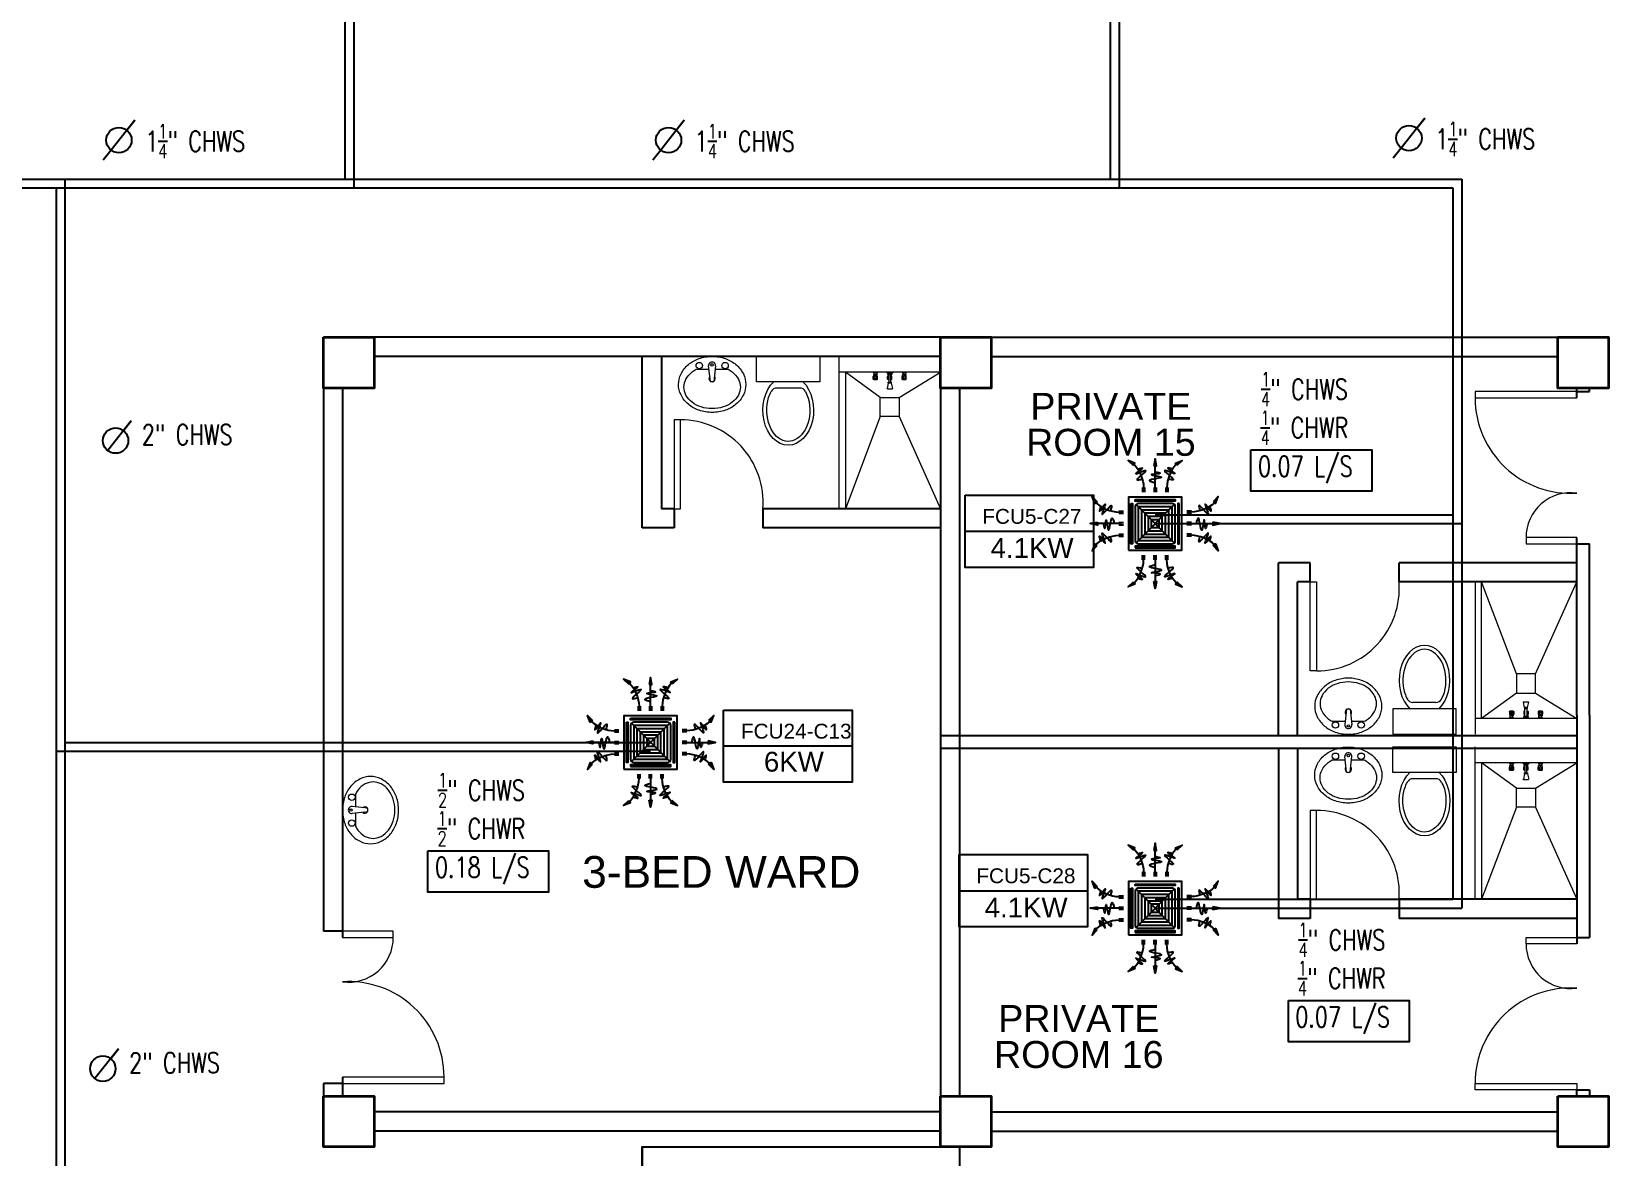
# Model space of a CAD drawing. Header units: millimetres. Extents: x 5 to 430, y 3 to 339.
# Drawn here: x 152.9 to 165.32, y 123.81 to 132.67 of the extents above; entities that cross this region are included whole.
import ezdxf

# ---------------------------------------------------------------- set-up
doc = ezdxf.new("R2010")
doc.units = ezdxf.units.MM
doc.header["$MEASUREMENT"] = 0
for name, color, linetype in [('AIR', 7, 'Continuous'), ('fcu line', 7, 'Continuous'), ('fcu return', 7, 'Continuous'), ('label', 7, 'Continuous'), ('Legends', 7, 'Continuous'), ('pipe label', 7, 'Continuous')]:
    doc.layers.add(name, color=color, linetype=linetype)
doc.styles.add('Arch-Dim', font='simplex.shx', dxfattribs={"width": 0.75})
doc.styles.get("Standard").update_dxf_attribs({"font": 'arial.ttf'})
doc.styles.add('SWISSLT175', font='swissl.ttf', dxfattribs={"height": 0.175})

# ---------------------------------------------------------------- blocks, each defined once
blk = doc.blocks.new('FCU-13000P (CASSETTE SPLIT)')
at = {"layer": 'AIR', "ltscale": 3}
for p, q in [((0, 0.523), (0, 1)), ((-0.193, 0.558), (-0.193, 0.487)), ((-0.162, 0.558), (-0.162, 0.487)), ((-0.016, 0.558), (-0.016, 0.487)), ((0.016, 0.558), (0.016, 0.487)), ((0.162, 0.558), (0.162, 0.487)), ((0.193, 0.558), (0.193, 0.487)), ((-0.523, 0), (-1, 0)), ((-0.558, 0.193), (-0.487, 0.193)), ((-0.558, 0.162), (-0.487, 0.162)), ((-0.558, 0.016), (-0.487, 0.016)), ((0.558, 0.193), (0.487, 0.193)), ((0.558, 0.162), (0.487, 0.162)), ((0.558, 0.016), (0.487, 0.016)), ((0.523, 0), (1, 0)), ((-0.558, -0.016), (-0.487, -0.016)), ((-0.558, -0.162), (-0.487, -0.162)), ((-0.558, -0.193), (-0.487, -0.193)), ((0.558, -0.016), (0.487, -0.016)), ((0.558, -0.162), (0.487, -0.162)), ((0.558, -0.193), (0.487, -0.193)), ((-0.193, -0.558), (-0.193, -0.487)), ((-0.162, -0.558), (-0.162, -0.487)), ((-0.016, -0.558), (-0.016, -0.487)), ((0, -0.523), (0, -1)), ((0.016, -0.558), (0.016, -0.487)), ((0.162, -0.558), (0.162, -0.487)), ((0.193, -0.558), (0.193, -0.487))]:
    blk.add_line(p, q, dxfattribs=at)
at = {"layer": 'AIR'}
for p, q in [((0.295, -0.295), (-0.295, 0.295)), ((0.295, 0.295), (-0.295, -0.295))]:
    blk.add_line(p, q, dxfattribs=at)
at = {"layer": 'AIR', "ltscale": 3}
for points in [[(-0.335, 0.895), (-0.311, 0.932), (-0.416, 0.973)], [(-0.022, 0.89), (0.022, 0.89), (0, 1)], [(0.335, 0.895), (0.311, 0.932), (0.416, 0.973)], [(-0.895, 0.335), (-0.932, 0.311), (-0.973, 0.416)], [(0.895, 0.335), (0.932, 0.311), (0.973, 0.416)], [(-0.89, 0.022), (-0.89, -0.022), (-1, 0)], [(0.89, 0.022), (0.89, -0.022), (1, 0)], [(-0.895, -0.335), (-0.932, -0.311), (-0.973, -0.416)], [(0.895, -0.335), (0.932, -0.311), (0.973, -0.416)], [(-0.335, -0.895), (-0.311, -0.932), (-0.416, -0.973)], [(-0.022, -0.89), (0.022, -0.89), (0, -1)], [(0.335, -0.895), (0.311, -0.932), (0.416, -0.973)]]:
    blk.add_lwpolyline(points, close=True, dxfattribs=at)
at = {"layer": 'AIR'}
for points in [[(-0.323, 0.914, -0.171809), (-0.178, 0.558), (-0.178, 0.522)], [(0.323, 0.914, 0.171809), (0.178, 0.558), (0.178, 0.522)], [(-0.914, 0.323, 0.171809), (-0.558, 0.178), (-0.522, 0.178)], [(0.914, 0.323, -0.171809), (0.558, 0.178), (0.522, 0.178)], [(-0.914, -0.323, -0.171809), (-0.558, -0.178), (-0.522, -0.178)], [(0.914, -0.323, 0.171809), (0.558, -0.178), (0.522, -0.178)], [(-0.323, -0.914, 0.171809), (-0.178, -0.558), (-0.178, -0.522)], [(0.323, -0.914, -0.171809), (0.178, -0.558), (0.178, -0.522)]]:
    blk.add_lwpolyline(points, format="xyb", dxfattribs=at)
for points in [[(-0.41, -0.41), (0.41, -0.41), (0.41, 0.41), (-0.41, 0.41)], [(-0.373, 0.31), (-0.348, 0.31), (-0.348, -0.31), (-0.373, -0.31)], [(-0.31, 0.372), (0.31, 0.372), (0.31, 0.348), (-0.31, 0.348)], [(-0.26, -0.26), (0.26, -0.26), (0.26, 0.26), (-0.26, 0.26)], [(0.372, 0.31), (0.348, 0.31), (0.348, -0.31), (0.372, -0.31)], [(-0.21, -0.21), (0.21, -0.21), (0.21, 0.21), (-0.21, 0.21)], [(-0.16, -0.16), (0.16, -0.16), (0.16, 0.16), (-0.16, 0.16)], [(-0.11, -0.11), (0.11, -0.11), (0.11, 0.11), (-0.11, 0.11)], [(-0.06, -0.06), (0.06, -0.06), (0.06, 0.06), (-0.06, 0.06)], [(-0.31, -0.373), (0.31, -0.373), (0.31, -0.348), (-0.31, -0.348)]]:
    blk.add_lwpolyline(points, close=True, dxfattribs=at)
blk.add_lwpolyline([(-0.26, -0.31), (0.26, -0.31, 0.414214), (0.31, -0.26), (0.31, 0.26, 0.414214), (0.26, 0.31), (-0.26, 0.31, 0.414214), (-0.31, 0.26), (-0.31, -0.26, 0.414214)], format="xyb", close=True, dxfattribs=at)
at = {"layer": 'AIR', "ltscale": 3}
for points in [[(-0.268, 0.84), (-0.231, 0.852), (-0.134, 0.882), (-0.422, 0.704), (0.005, 0.903), (-0.358, 0.645), (-0.239, 0.678), (-0.199, 0.69)], [(0.268, 0.84), (0.231, 0.852), (0.134, 0.882), (0.422, 0.704), (-0.005, 0.903), (0.358, 0.645), (0.239, 0.678), (0.199, 0.69)], [(-0.84, 0.268), (-0.852, 0.231), (-0.882, 0.134), (-0.704, 0.422), (-0.903, -0.005), (-0.645, 0.358), (-0.678, 0.239), (-0.69, 0.199)], [(0.84, 0.268), (0.852, 0.231), (0.882, 0.134), (0.704, 0.422), (0.903, -0.005), (0.645, 0.358), (0.678, 0.239), (0.69, 0.199)], [(-0.84, -0.268), (-0.852, -0.231), (-0.882, -0.134), (-0.704, -0.422), (-0.903, 0.005), (-0.645, -0.358), (-0.678, -0.239), (-0.69, -0.199)], [(0.84, -0.268), (0.852, -0.231), (0.882, -0.134), (0.704, -0.422), (0.903, 0.005), (0.645, -0.358), (0.678, -0.239), (0.69, -0.199)], [(-0.268, -0.84), (-0.231, -0.852), (-0.134, -0.882), (-0.422, -0.704), (0.005, -0.903), (-0.358, -0.645), (-0.239, -0.678), (-0.199, -0.69)], [(0.268, -0.84), (0.231, -0.852), (0.134, -0.882), (0.422, -0.704), (-0.005, -0.903), (0.358, -0.645), (0.239, -0.678), (0.199, -0.69)]]:
    blk.add_open_spline(points, degree=3, knots=[0.0032834, 0.0032834, 0.0032834, 0.0032834, 0.0712567, 0.1924075, 0.3347111, 0.5062145, 0.5813292, 0.5813292, 0.5813292, 0.5813292], dxfattribs=at)
for points in [[(0, 0.8), (0.077, 0.776), (-0.058, 0.755), (0.098, 0.718), (-0.087, 0.663), (0, 0.631)], [(-0.8, 0), (-0.776, -0.077), (-0.755, 0.058), (-0.718, -0.098), (-0.663, 0.087), (-0.631, 0)], [(0.8, 0), (0.776, -0.077), (0.755, 0.058), (0.718, -0.098), (0.663, 0.087), (0.631, 0)], [(0, -0.8), (0.077, -0.776), (-0.058, -0.755), (0.098, -0.718), (-0.087, -0.663), (0, -0.631)]]:
    blk.add_spline(points, degree=3, dxfattribs=at)
for points in [[(-0.416, 0.973), (-0.335, 0.895), (-0.311, 0.932)], [(0, 1), (-0.022, 0.89), (0.022, 0.89)], [(0.416, 0.973), (0.335, 0.895), (0.311, 0.932)], [(-0.973, 0.416), (-0.895, 0.335), (-0.932, 0.311)], [(0.973, 0.416), (0.895, 0.335), (0.932, 0.311)], [(-1, 0), (-0.89, 0.022), (-0.89, -0.022)], [(1, 0), (0.89, 0.022), (0.89, -0.022)], [(-0.973, -0.416), (-0.895, -0.335), (-0.932, -0.311)], [(0.973, -0.416), (0.895, -0.335), (0.932, -0.311)], [(-0.416, -0.973), (-0.335, -0.895), (-0.311, -0.932)], [(0, -1), (-0.022, -0.89), (0.022, -0.89)], [(0.416, -0.973), (0.335, -0.895), (0.311, -0.932)]]:
    blk.add_solid(points, dxfattribs=at)

msp = doc.modelspace()

# ---------------------------------------------------------------- linework, layer by layer
at = {"color": 8, "lineweight": 25}
for p, q in [((160.062, 130.263), (155.6, 130.263)), ((160.462, 130.263), (164.925, 130.263)), ((160.062, 130.113), (155.6, 130.113)), ((160.462, 130.113), (164.925, 130.113)), ((155.2, 129.863), (155.2, 125.586)), ((155.35, 129.863), (155.35, 125.536)), ((160.062, 129.863), (160.062, 124.286)), ((160.212, 129.863), (160.212, 124.286)), ((165.075, 127.124), (160.062, 127.124)), ((165.075, 127.024), (160.062, 127.024)), ((155.35, 125.586), (155.2, 125.586)), ((155.2, 124.386), (155.2, 124.286)), ((155.35, 124.386), (155.2, 124.386)), ((155.35, 124.436), (155.35, 124.286)), ((160.062, 124.161), (155.6, 124.161)), ((160.462, 124.161), (164.925, 124.161)), ((160.062, 124.011), (155.6, 124.011)), ((160.462, 124.011), (164.925, 124.011)), ((157.712, 123.886), (157.712, 122.698)), ((160.212, 123.886), (160.212, 119.511))]:
    msp.add_line(p, q, dxfattribs=at)
at = {"color": 8, "linetype": 'ByBlock', "lineweight": 25}
for p, q in [((157.712, 128.763), (157.712, 130.113)), ((165.075, 129.786), (165.075, 129.863)), ((165.175, 129.836), (165.175, 129.863)), ((165.075, 129.836), (165.175, 129.836)), ((158.662, 128.913), (158.662, 128.763)), ((165.075, 127.286), (165.075, 128.686)), ((165.075, 128.636), (165.175, 128.636)), ((165.175, 127.286), (165.175, 128.636)), ((165.075, 127.286), (165.075, 125.486)), ((165.175, 127.286), (165.175, 125.536)), ((165.175, 126.886), (165.175, 125.536)), ((165.075, 125.536), (165.175, 125.536)), ((165.075, 124.286), (165.075, 124.336)), ((165.075, 124.336), (165.175, 124.336)), ((165.175, 124.336), (165.175, 124.286))]:
    msp.add_line(p, q, dxfattribs=at)
at = {"color": 8, "linetype": 'ByBlock', "lineweight": 9}
for p, q in [((157.862, 130.113), (159.812, 130.113)), ((160.062, 129.988), (159.262, 129.988)), ((165.075, 127.261), (164.275, 127.261)), ((165.075, 126.911), (164.275, 126.911)), ((165.175, 126.836), (165.175, 126.886))]:
    msp.add_line(p, q, dxfattribs=at)
at = {"color": 8, "linetype": 'ByBlock', "lineweight": 25, "ltscale": 0.3}
for p, q in [((157.862, 130.113), (157.862, 128.913)), ((157.962, 128.913), (157.862, 128.913)), ((157.962, 128.913), (157.962, 128.763)), ((160.062, 128.913), (158.662, 128.913)), ((157.962, 128.763), (157.712, 128.763)), ((160.062, 128.763), (158.662, 128.763)), ((162.975, 128.486), (162.725, 128.486)), ((162.725, 127.124), (162.725, 128.486)), ((162.975, 128.336), (162.975, 128.486)), ((165.075, 128.486), (163.675, 128.486)), ((163.675, 128.336), (163.675, 128.486)), ((162.975, 128.336), (162.875, 128.336)), ((162.875, 127.124), (162.875, 128.336)), ((165.075, 128.336), (163.675, 128.336)), ((162.725, 127.024), (162.725, 125.686)), ((162.875, 127.024), (162.875, 125.836)), ((162.975, 125.836), (162.875, 125.836)), ((162.975, 125.836), (162.975, 125.686)), ((165.075, 125.836), (163.675, 125.836)), ((163.675, 125.836), (163.675, 125.686)), ((162.975, 125.686), (162.725, 125.686)), ((165.075, 125.686), (163.675, 125.686))]:
    msp.add_line(p, q, dxfattribs=at)
at = {"color": 8, "lineweight": 9}
for p, q in [((158.612, 129.913), (158.612, 130.113)), ((158.612, 130.113), (159.112, 130.113)), ((159.112, 130.113), (159.112, 129.913)), ((158.248, 129.915), (158.234, 130.037)), ((158.277, 129.915), (158.29, 130.037)), ((159.531, 129.987), (159.531, 129.988)), ((159.566, 129.988), (159.531, 129.988)), ((159.531, 129.987), (159.535, 129.98)), ((159.566, 129.987), (159.531, 129.987)), ((159.562, 129.98), (159.535, 129.98)), ((159.537, 129.98), (159.537, 129.968)), ((159.56, 129.98), (159.56, 129.968)), ((159.566, 129.987), (159.562, 129.98)), ((159.566, 129.987), (159.566, 129.988)), ((159.633, 129.988), (159.645, 129.982)), ((159.691, 129.988), (159.633, 129.988)), ((159.645, 129.982), (159.68, 129.982)), ((159.68, 129.982), (159.645, 129.982)), ((159.645, 129.982), (159.645, 129.972)), ((159.645, 129.972), (159.68, 129.972)), ((159.651, 129.972), (159.651, 129.968)), ((159.655, 129.972), (159.655, 129.91)), ((159.67, 129.972), (159.655, 129.972)), ((159.67, 129.91), (159.67, 129.972)), ((159.674, 129.972), (159.674, 129.968)), ((159.68, 129.982), (159.691, 129.988)), ((159.68, 129.972), (159.68, 129.982)), ((159.793, 129.988), (159.759, 129.988)), ((159.759, 129.987), (159.759, 129.988)), ((159.793, 129.987), (159.759, 129.987)), ((159.759, 129.987), (159.762, 129.98)), ((159.789, 129.98), (159.762, 129.98)), ((159.764, 129.98), (159.764, 129.968)), ((159.787, 129.98), (159.787, 129.968)), ((159.793, 129.987), (159.789, 129.98)), ((159.793, 129.987), (159.793, 129.988)), ((159.112, 129.913), (158.612, 129.913)), ((158.953, 129.863), (158.772, 129.863)), ((159.532, 129.954), (159.534, 129.958)), ((159.532, 129.932), (159.532, 129.954)), ((159.535, 129.931), (159.532, 129.932)), ((159.565, 129.932), (159.532, 129.932)), ((159.562, 129.968), (159.535, 129.968)), ((159.535, 129.966), (159.535, 129.968)), ((159.535, 129.96), (159.535, 129.966)), ((159.563, 129.966), (159.535, 129.966)), ((159.535, 129.954), (159.543, 129.954)), ((159.535, 129.941), (159.535, 129.953)), ((159.535, 129.929), (159.535, 129.931)), ((159.562, 129.931), (159.535, 129.931)), ((159.562, 129.929), (159.535, 129.929)), ((159.542, 129.941), (159.542, 129.953)), ((159.562, 129.954), (159.554, 129.954)), ((159.555, 129.941), (159.555, 129.953)), ((159.563, 129.966), (159.562, 129.968)), ((159.562, 129.941), (159.562, 129.953)), ((159.562, 129.931), (159.565, 129.932)), ((159.562, 129.929), (159.562, 129.931)), ((159.563, 129.96), (159.563, 129.966)), ((159.565, 129.954), (159.563, 129.958)), ((159.565, 129.932), (159.565, 129.954)), ((159.65, 129.902), (159.641, 129.86)), ((159.643, 129.856), (159.682, 129.856)), ((159.645, 129.954), (159.648, 129.958)), ((159.645, 129.932), (159.645, 129.954)), ((159.655, 129.932), (159.645, 129.932)), ((159.649, 129.931), (159.645, 129.932)), ((159.648, 129.966), (159.649, 129.968)), ((159.655, 129.966), (159.648, 129.966)), ((159.648, 129.96), (159.648, 129.966)), ((159.655, 129.968), (159.649, 129.968)), ((159.649, 129.954), (159.655, 129.954)), ((159.649, 129.941), (159.649, 129.953)), ((159.655, 129.931), (159.649, 129.931)), ((159.649, 129.929), (159.649, 129.931)), ((159.655, 129.929), (159.649, 129.929)), ((159.65, 129.902), (159.65, 129.91)), ((159.65, 129.91), (159.674, 129.91)), ((159.674, 129.902), (159.65, 129.902)), ((159.674, 129.902), (159.65, 129.902)), ((159.675, 129.968), (159.67, 129.968)), ((159.676, 129.966), (159.67, 129.966)), ((159.675, 129.954), (159.67, 129.954)), ((159.679, 129.932), (159.67, 129.932)), ((159.675, 129.931), (159.67, 129.931)), ((159.675, 129.929), (159.67, 129.929)), ((159.674, 129.91), (159.674, 129.902)), ((159.674, 129.902), (159.683, 129.86)), ((159.676, 129.966), (159.675, 129.968)), ((159.675, 129.941), (159.675, 129.953)), ((159.675, 129.931), (159.679, 129.932)), ((159.675, 129.929), (159.675, 129.931)), ((159.676, 129.96), (159.676, 129.966)), ((159.679, 129.954), (159.677, 129.958)), ((159.679, 129.932), (159.679, 129.954)), ((159.759, 129.954), (159.761, 129.958)), ((159.759, 129.932), (159.759, 129.954)), ((159.792, 129.932), (159.759, 129.932)), ((159.763, 129.931), (159.759, 129.932)), ((159.762, 129.966), (159.763, 129.968)), ((159.79, 129.966), (159.762, 129.966)), ((159.762, 129.96), (159.762, 129.966)), ((159.789, 129.968), (159.763, 129.968)), ((159.763, 129.954), (159.77, 129.954)), ((159.763, 129.941), (159.763, 129.953)), ((159.789, 129.931), (159.763, 129.931)), ((159.763, 129.929), (159.763, 129.931)), ((159.789, 129.929), (159.763, 129.929)), ((159.77, 129.941), (159.77, 129.953)), ((159.789, 129.954), (159.782, 129.954)), ((159.782, 129.941), (159.782, 129.953)), ((159.79, 129.966), (159.789, 129.968)), ((159.789, 129.941), (159.789, 129.953)), ((159.789, 129.931), (159.792, 129.932)), ((159.789, 129.929), (159.789, 129.931)), ((159.79, 129.96), (159.79, 129.966)), ((159.792, 129.954), (159.79, 129.958)), ((159.792, 129.932), (159.792, 129.954)), ((163.965, 127.386), (163.784, 127.386)), ((164.662, 127.346), (164.654, 127.388)), ((164.655, 127.392), (164.694, 127.392)), ((164.687, 127.346), (164.696, 127.388)), ((163.26, 127.334), (163.247, 127.212)), ((163.289, 127.334), (163.302, 127.212)), ((163.625, 127.336), (163.625, 127.136)), ((164.125, 127.336), (163.625, 127.336)), ((164.125, 127.136), (164.125, 127.336)), ((164.548, 127.318), (164.544, 127.316)), ((164.544, 127.316), (164.544, 127.294)), ((164.578, 127.316), (164.544, 127.316)), ((164.544, 127.294), (164.547, 127.29)), ((164.544, 127.261), (164.547, 127.268)), ((164.544, 127.261), (164.544, 127.261)), ((164.578, 127.261), (164.544, 127.261)), ((164.578, 127.261), (164.544, 127.261)), ((164.547, 127.288), (164.547, 127.282)), ((164.575, 127.282), (164.547, 127.282)), ((164.547, 127.282), (164.548, 127.28)), ((164.575, 127.268), (164.547, 127.268)), ((164.548, 127.319), (164.548, 127.318)), ((164.574, 127.319), (164.548, 127.319)), ((164.574, 127.318), (164.548, 127.318)), ((164.548, 127.307), (164.548, 127.295)), ((164.548, 127.294), (164.555, 127.294)), ((164.574, 127.28), (164.548, 127.28)), ((164.55, 127.268), (164.55, 127.28)), ((164.555, 127.307), (164.555, 127.295)), ((164.567, 127.307), (164.567, 127.295)), ((164.574, 127.294), (164.567, 127.294)), ((164.572, 127.268), (164.572, 127.28)), ((164.574, 127.319), (164.574, 127.318)), ((164.574, 127.318), (164.578, 127.316)), ((164.574, 127.307), (164.574, 127.295)), ((164.575, 127.282), (164.574, 127.28)), ((164.578, 127.294), (164.575, 127.29)), ((164.575, 127.288), (164.575, 127.282)), ((164.578, 127.261), (164.575, 127.268)), ((164.578, 127.316), (164.578, 127.294)), ((164.578, 127.261), (164.578, 127.261)), ((164.646, 127.261), (164.657, 127.266)), ((164.704, 127.261), (164.646, 127.261)), ((164.657, 127.276), (164.692, 127.276)), ((164.657, 127.266), (164.657, 127.276)), ((164.657, 127.266), (164.692, 127.266)), ((164.692, 127.266), (164.657, 127.266)), ((164.662, 127.318), (164.658, 127.316)), ((164.667, 127.316), (164.658, 127.316)), ((164.658, 127.316), (164.658, 127.294)), ((164.658, 127.294), (164.66, 127.29)), ((164.661, 127.294), (164.667, 127.294)), ((164.661, 127.288), (164.661, 127.282)), ((164.667, 127.282), (164.661, 127.282)), ((164.661, 127.282), (164.661, 127.28)), ((164.667, 127.28), (164.661, 127.28)), ((164.687, 127.346), (164.662, 127.346)), ((164.662, 127.346), (164.662, 127.338)), ((164.687, 127.346), (164.662, 127.346)), ((164.662, 127.338), (164.687, 127.338)), ((164.667, 127.319), (164.662, 127.319)), ((164.662, 127.319), (164.662, 127.318)), ((164.667, 127.318), (164.662, 127.318)), ((164.662, 127.307), (164.662, 127.295)), ((164.663, 127.276), (164.663, 127.28)), ((164.667, 127.276), (164.667, 127.338)), ((164.682, 127.276), (164.667, 127.276)), ((164.682, 127.338), (164.682, 127.276)), ((164.688, 127.319), (164.682, 127.319)), ((164.688, 127.318), (164.682, 127.318)), ((164.691, 127.316), (164.682, 127.316)), ((164.688, 127.294), (164.682, 127.294)), ((164.689, 127.282), (164.682, 127.282)), ((164.688, 127.28), (164.682, 127.28)), ((164.686, 127.276), (164.686, 127.28)), ((164.687, 127.338), (164.687, 127.346)), ((164.688, 127.319), (164.688, 127.318)), ((164.688, 127.318), (164.691, 127.316)), ((164.688, 127.307), (164.688, 127.295)), ((164.689, 127.282), (164.688, 127.28)), ((164.691, 127.294), (164.689, 127.29)), ((164.689, 127.288), (164.689, 127.282)), ((164.691, 127.316), (164.691, 127.294)), ((164.692, 127.276), (164.692, 127.266)), ((164.692, 127.266), (164.704, 127.261)), ((164.771, 127.261), (164.775, 127.268)), ((164.805, 127.261), (164.771, 127.261)), ((164.805, 127.261), (164.771, 127.261)), ((164.771, 127.261), (164.771, 127.261)), ((164.775, 127.318), (164.772, 127.316)), ((164.805, 127.316), (164.772, 127.316)), ((164.772, 127.316), (164.772, 127.294)), ((164.772, 127.294), (164.774, 127.29)), ((164.774, 127.288), (164.774, 127.282)), ((164.774, 127.282), (164.775, 127.28)), ((164.802, 127.282), (164.774, 127.282)), ((164.801, 127.319), (164.775, 127.319)), ((164.775, 127.319), (164.775, 127.318)), ((164.801, 127.318), (164.775, 127.318)), ((164.775, 127.307), (164.775, 127.295)), ((164.775, 127.294), (164.782, 127.294)), ((164.802, 127.28), (164.775, 127.28)), ((164.802, 127.268), (164.775, 127.268)), ((164.777, 127.268), (164.777, 127.28)), ((164.782, 127.307), (164.782, 127.295)), ((164.794, 127.307), (164.794, 127.295)), ((164.802, 127.294), (164.794, 127.294)), ((164.8, 127.268), (164.8, 127.28)), ((164.801, 127.319), (164.801, 127.318)), ((164.801, 127.318), (164.805, 127.316)), ((164.801, 127.307), (164.801, 127.295)), ((164.802, 127.288), (164.802, 127.282)), ((164.802, 127.282), (164.802, 127.28)), ((164.805, 127.261), (164.802, 127.268)), ((164.805, 127.294), (164.803, 127.29)), ((164.805, 127.316), (164.805, 127.294)), ((164.805, 127.261), (164.805, 127.261)), ((163.625, 127.136), (164.125, 127.136)), ((163.625, 126.836), (163.625, 127.036)), ((163.625, 127.036), (164.125, 127.036)), ((164.125, 127.036), (164.125, 126.836)), ((163.26, 126.838), (163.247, 126.96)), ((163.289, 126.838), (163.302, 126.96)), ((164.544, 126.91), (164.544, 126.911)), ((164.578, 126.911), (164.544, 126.911)), ((164.544, 126.91), (164.547, 126.903)), ((164.578, 126.91), (164.544, 126.91)), ((164.544, 126.877), (164.547, 126.881)), ((164.544, 126.855), (164.544, 126.877)), ((164.575, 126.903), (164.547, 126.903)), ((164.547, 126.889), (164.548, 126.891)), ((164.547, 126.883), (164.547, 126.889)), ((164.575, 126.889), (164.547, 126.889)), ((164.574, 126.891), (164.548, 126.891)), ((164.548, 126.877), (164.555, 126.877)), ((164.548, 126.864), (164.548, 126.876)), ((164.55, 126.903), (164.55, 126.891)), ((164.555, 126.864), (164.555, 126.876)), ((164.574, 126.877), (164.567, 126.877)), ((164.567, 126.864), (164.567, 126.876)), ((164.572, 126.903), (164.572, 126.891)), ((164.575, 126.889), (164.574, 126.891)), ((164.574, 126.864), (164.574, 126.876)), ((164.578, 126.91), (164.575, 126.903)), ((164.575, 126.883), (164.575, 126.889)), ((164.578, 126.877), (164.575, 126.881)), ((164.578, 126.91), (164.578, 126.911)), ((164.578, 126.855), (164.578, 126.877)), ((164.646, 126.911), (164.657, 126.905)), ((164.704, 126.911), (164.646, 126.911)), ((164.657, 126.905), (164.692, 126.905)), ((164.692, 126.905), (164.657, 126.905)), ((164.657, 126.905), (164.657, 126.895)), ((164.657, 126.895), (164.692, 126.895)), ((164.658, 126.877), (164.66, 126.881)), ((164.658, 126.855), (164.658, 126.877)), ((164.667, 126.891), (164.661, 126.891)), ((164.661, 126.889), (164.661, 126.891)), ((164.667, 126.889), (164.661, 126.889)), ((164.661, 126.883), (164.661, 126.889)), ((164.661, 126.877), (164.667, 126.877)), ((164.662, 126.864), (164.662, 126.876)), ((164.663, 126.895), (164.663, 126.891)), ((164.667, 126.895), (164.667, 126.833)), ((164.682, 126.895), (164.667, 126.895)), ((164.682, 126.833), (164.682, 126.895)), ((164.688, 126.891), (164.682, 126.891)), ((164.689, 126.889), (164.682, 126.889)), ((164.688, 126.877), (164.682, 126.877)), ((164.686, 126.895), (164.686, 126.891)), ((164.689, 126.889), (164.688, 126.891)), ((164.688, 126.864), (164.688, 126.876)), ((164.689, 126.883), (164.689, 126.889)), ((164.691, 126.877), (164.689, 126.881)), ((164.691, 126.855), (164.691, 126.877)), ((164.692, 126.905), (164.704, 126.911)), ((164.692, 126.895), (164.692, 126.905)), ((164.805, 126.911), (164.771, 126.911)), ((164.771, 126.91), (164.771, 126.911)), ((164.805, 126.91), (164.771, 126.91)), ((164.771, 126.91), (164.775, 126.903)), ((164.772, 126.877), (164.774, 126.881)), ((164.772, 126.855), (164.772, 126.877)), ((164.774, 126.889), (164.775, 126.891)), ((164.802, 126.889), (164.774, 126.889)), ((164.774, 126.883), (164.774, 126.889)), ((164.802, 126.903), (164.775, 126.903)), ((164.802, 126.891), (164.775, 126.891)), ((164.775, 126.877), (164.782, 126.877)), ((164.775, 126.864), (164.775, 126.876)), ((164.777, 126.903), (164.777, 126.891)), ((164.782, 126.864), (164.782, 126.876)), ((164.802, 126.877), (164.794, 126.877)), ((164.794, 126.864), (164.794, 126.876)), ((164.8, 126.903), (164.8, 126.891)), ((164.801, 126.864), (164.801, 126.876)), ((164.805, 126.91), (164.802, 126.903)), ((164.802, 126.889), (164.802, 126.891)), ((164.802, 126.883), (164.802, 126.889)), ((164.805, 126.877), (164.803, 126.881)), ((164.805, 126.91), (164.805, 126.911)), ((164.805, 126.855), (164.805, 126.877)), ((164.125, 126.836), (163.625, 126.836)), ((163.965, 126.786), (163.784, 126.786)), ((164.548, 126.853), (164.544, 126.855)), ((164.578, 126.855), (164.544, 126.855)), ((164.548, 126.852), (164.548, 126.853)), ((164.574, 126.853), (164.548, 126.853)), ((164.574, 126.852), (164.548, 126.852)), ((164.574, 126.853), (164.578, 126.855)), ((164.574, 126.852), (164.574, 126.853)), ((164.662, 126.825), (164.654, 126.783)), ((164.655, 126.779), (164.694, 126.779)), ((164.667, 126.855), (164.658, 126.855)), ((164.662, 126.853), (164.658, 126.855)), ((164.667, 126.853), (164.662, 126.853)), ((164.662, 126.852), (164.662, 126.853)), ((164.667, 126.852), (164.662, 126.852)), ((164.662, 126.825), (164.662, 126.833)), ((164.662, 126.833), (164.687, 126.833)), ((164.687, 126.825), (164.662, 126.825)), ((164.687, 126.825), (164.662, 126.825)), ((164.691, 126.855), (164.682, 126.855)), ((164.688, 126.853), (164.682, 126.853)), ((164.688, 126.852), (164.682, 126.852)), ((164.687, 126.833), (164.687, 126.825)), ((164.687, 126.825), (164.696, 126.783)), ((164.688, 126.853), (164.691, 126.855)), ((164.688, 126.852), (164.688, 126.853)), ((164.805, 126.855), (164.772, 126.855)), ((164.775, 126.853), (164.772, 126.855)), ((164.801, 126.853), (164.775, 126.853)), ((164.775, 126.852), (164.775, 126.853)), ((164.801, 126.852), (164.775, 126.852)), ((164.801, 126.853), (164.805, 126.855)), ((164.801, 126.852), (164.801, 126.853)), ((155.548, 126.553), (155.426, 126.566)), ((155.548, 126.524), (155.426, 126.511))]:
    msp.add_line(p, q, dxfattribs=at)
at = {"color": 8, "linetype": 'ByBlock', "lineweight": 9, "ltscale": 0.3}
for p, q in [((159.587, 129.788), (159.312, 129.988)), ((159.737, 129.788), (160.062, 129.988)), ((159.587, 129.638), (159.312, 128.913)), ((159.737, 129.638), (160.062, 128.913)), ((164.6, 127.611), (164.325, 128.336)), ((164.75, 127.611), (165.075, 128.336)), ((164.6, 127.461), (164.325, 127.261)), ((164.75, 127.461), (165.075, 127.261)), ((164.6, 126.711), (164.325, 126.911)), ((164.75, 126.711), (165.075, 126.911)), ((164.6, 126.561), (164.325, 125.836)), ((164.75, 126.561), (165.075, 125.836))]:
    msp.add_line(p, q, dxfattribs=at)
at = {"color": 8, "lineweight": 35}
for points in [[(155.2, 130.263), (155.6, 130.263), (155.6, 129.863), (155.2, 129.863)], [(160.062, 130.263), (160.462, 130.263), (160.462, 129.863), (160.062, 129.863)], [(164.925, 130.263), (165.325, 130.263), (165.325, 129.863), (164.925, 129.863)], [(155.2, 124.286), (155.6, 124.286), (155.6, 123.886), (155.2, 123.886)], [(160.062, 124.286), (160.462, 124.286), (160.462, 123.886), (160.062, 123.886)], [(164.925, 124.286), (165.325, 124.286), (165.325, 123.886), (164.925, 123.886)]]:
    msp.add_lwpolyline(points, close=True, dxfattribs=at)
at = {"color": 8, "lineweight": 9}
for points in [[(158.527, 129.892, -0.11576), (158.508, 129.809, -0.104047), (158.45, 129.735, -0.090875), (158.366, 129.688, -0.083344), (158.262, 129.671, -0.083344), (158.159, 129.688, -0.090875), (158.075, 129.735, -0.104047), (158.017, 129.809, -0.11576), (157.997, 129.892, -0.11576), (158.017, 129.974, -0.104047), (158.075, 130.048, -0.090875), (158.159, 130.095, -0.083344), (158.262, 130.113, -0.083344), (158.366, 130.095, -0.090875), (158.45, 130.048, -0.104047), (158.508, 129.974, -0.11576)], [(163.54, 126.815, -0.11576), (163.52, 126.732, -0.104047), (163.462, 126.658, -0.090875), (163.378, 126.611, -0.083344), (163.275, 126.594, -0.083344), (163.171, 126.611, -0.090875), (163.087, 126.658, -0.104047), (163.029, 126.732, -0.11576), (163.01, 126.815, -0.11576), (163.029, 126.897, -0.104047), (163.087, 126.971, -0.090875), (163.171, 127.018, -0.083344), (163.275, 127.036, -0.083344), (163.378, 127.018, -0.090875), (163.462, 126.971, -0.104047), (163.52, 126.897, -0.11576)], [(155.571, 126.274, 0.11576), (155.653, 126.293, 0.104047), (155.727, 126.351, 0.090875), (155.774, 126.435, 0.083344), (155.792, 126.539, 0.083344), (155.774, 126.642, 0.090875), (155.727, 126.726, 0.104047), (155.653, 126.784, 0.11576), (155.571, 126.804, 0.11576), (155.488, 126.784, 0.104047), (155.414, 126.726, 0.090875), (155.367, 126.642, 0.083344), (155.35, 126.539, 0.083344), (155.367, 126.435, 0.090875), (155.414, 126.351, 0.104047), (155.488, 126.293, 0.11576)]]:
    msp.add_lwpolyline(points, format="xyb", close=True, dxfattribs=at)
at = {"color": 8, "linetype": 'ByBlock', "lineweight": 9, "ltscale": 0.3}
for points in [[(159.312, 129.988), (159.312, 128.913), (159.262, 128.913), (159.262, 130.113), (159.262, 130.113)], [(164.325, 127.261), (164.325, 128.336), (164.275, 128.336), (164.275, 127.136), (164.275, 127.136)], [(164.325, 126.911), (164.325, 125.836), (164.275, 125.836), (164.275, 127.036), (164.275, 127.036)]]:
    msp.add_lwpolyline(points, dxfattribs=at)
at = {"color": 8, "lineweight": 9}
for points in [[(158.485, 129.871, -0.124838), (158.469, 129.808, -0.105788), (158.419, 129.751, -0.086697), (158.35, 129.714, -0.076776), (158.262, 129.701, -0.076776), (158.175, 129.714, -0.086697), (158.105, 129.751, -0.105788), (158.056, 129.808, -0.124838), (158.04, 129.871, -0.124838), (158.056, 129.933, -0.105788), (158.105, 129.991, -0.040067), (158.136, 130.011), (158.238, 130.011, -0.040067)], [(158.287, 130.011), (158.389, 130.011, -0.040067), (158.419, 129.991, -0.105788), (158.469, 129.933, -0.124838), (158.485, 129.871, -0.124838)], [(163.497, 127.378, 0.124838), (163.481, 127.44, 0.105788), (163.432, 127.498, 0.086697), (163.362, 127.534, 0.076776), (163.275, 127.548, 0.076776), (163.187, 127.534, 0.086697), (163.117, 127.498, 0.105788), (163.068, 127.44, 0.124838), (163.052, 127.378, 0.124838), (163.068, 127.315, 0.105788), (163.117, 127.257, 0.040067), (163.148, 127.238), (163.25, 127.238, 0.040067)], [(163.299, 127.238), (163.401, 127.238, 0.040067), (163.432, 127.257, 0.105788), (163.481, 127.315, 0.124838), (163.497, 127.378, 0.124838)], [(163.497, 126.794, -0.124838), (163.481, 126.731, -0.105788), (163.432, 126.673, -0.086697), (163.362, 126.637, -0.076776), (163.275, 126.624, -0.076776), (163.187, 126.637, -0.086697), (163.117, 126.673, -0.105788), (163.068, 126.731, -0.124838), (163.052, 126.794, -0.124838), (163.068, 126.856, -0.105788), (163.117, 126.914, -0.040067), (163.148, 126.934), (163.25, 126.934, -0.040067)], [(163.299, 126.934), (163.401, 126.934, -0.040067), (163.432, 126.914, -0.105788), (163.481, 126.856, -0.124838), (163.497, 126.794, -0.124838)], [(155.592, 126.316, 0.124838), (155.654, 126.332, 0.105788), (155.712, 126.381, 0.086697), (155.748, 126.451, 0.076776), (155.762, 126.539, 0.076776), (155.748, 126.626, 0.086697), (155.712, 126.696, 0.105788), (155.654, 126.745, 0.124838), (155.592, 126.761, 0.124838), (155.529, 126.745, 0.105788), (155.471, 126.696, 0.040067), (155.452, 126.665), (155.452, 126.563, 0.040067)], [(155.452, 126.514), (155.452, 126.412, 0.040067), (155.471, 126.381, 0.105788), (155.529, 126.332, 0.124838), (155.592, 126.316, 0.124838)]]:
    msp.add_lwpolyline(points, format="xyb", dxfattribs=at)
at = {"color": 8, "linetype": 'ByBlock', "lineweight": 9, "ltscale": 0.03}
for points in [[(159.587, 129.788), (159.737, 129.788), (159.737, 129.638), (159.587, 129.638)], [(164.6, 127.461), (164.75, 127.461), (164.75, 127.611), (164.6, 127.611)], [(164.6, 126.711), (164.75, 126.711), (164.75, 126.561), (164.6, 126.561)]]:
    msp.add_lwpolyline(points, close=True, dxfattribs=at)
at = {"color": 8, "lineweight": 13, "ltscale": 0.03}
for points in [[(165.075, 129.786), (165.075, 129.836), (164.275, 129.836), (164.275, 129.786)], [(157.962, 128.913), (158.012, 128.913), (158.012, 129.613), (157.962, 129.613)], [(165.075, 128.636), (165.075, 128.686), (164.675, 128.686), (164.675, 128.636)], [(162.975, 128.336), (163.025, 128.336), (163.025, 127.636), (162.975, 127.636)], [(162.975, 125.836), (163.025, 125.836), (163.025, 126.536), (162.975, 126.536)], [(155.35, 125.586), (155.35, 125.536), (155.75, 125.536), (155.75, 125.586)], [(165.075, 125.536), (165.075, 125.486), (164.675, 125.486), (164.675, 125.536)], [(165.075, 124.386), (165.075, 124.336), (164.275, 124.336), (164.275, 124.386)]]:
    msp.add_lwpolyline(points, close=True, dxfattribs=at)
msp.add_lwpolyline([(155.35, 124.386), (156.15, 124.386), (156.15, 124.436), (155.35, 124.436)], dxfattribs=at)
at = {"color": 8, "lineweight": 25}
msp.add_lwpolyline([(157.712, 122.698), (157.712, 123.886), (160.212, 123.886), (160.212, 119.511), (157.712, 119.511), (157.712, 120.698)], dxfattribs=at)
at = {"color": 8, "lineweight": 9}
for centre, radius in [((158.161, 130.04), 0.0255), ((158.262, 130.046), 0.0095), ((158.364, 130.04), 0.0255), ((163.173, 127.209), 0.0255), ((163.275, 127.202), 0.0095), ((163.376, 127.209), 0.0255), ((163.173, 126.963), 0.0255), ((163.376, 126.963), 0.0255), ((163.275, 126.969), 0.0095), ((155.423, 126.64), 0.0255), ((155.416, 126.539), 0.0095), ((155.423, 126.437), 0.0255)]:
    msp.add_circle(centre, radius, dxfattribs=at)
for centre, radius, start, end in [((158.262, 130.04), 0.028, 353.7545, 186.2455), ((158.262, 129.938), 0.025, 138.7978, 233.6932), ((158.262, 130.009), 0.0948, 261.2026, 278.7974), ((158.262, 129.938), 0.025, 251.3793, 288.6207), ((158.262, 129.938), 0.025, 306.3068, 41.2022), ((158.772, 129.813), 0.05, 90, 151.9916), ((158.953, 129.813), 0.05, 28.1501, 90), ((163.234, 127.338), 0.228, 129.8268, 153.5873), ((163.258, 127.308), 0.267, 109.0569, 129.8268), ((163.275, 127.261), 0.317, 90, 109.0569), ((163.275, 127.261), 0.317, 70.9431, 90), ((163.291, 127.308), 0.267, 50.1732, 70.9431), ((163.316, 127.338), 0.228, 26.4127, 50.1732), ((163.195, 127.357), 0.185, 153.5873, 180), ((163.354, 127.357), 0.185, 360, 26.4127), ((163.784, 127.436), 0.05, 208.0084, 270), ((163.965, 127.436), 0.05, 270, 331.8499), ((163.195, 127.357), 0.185, 180, 206.4127), ((163.234, 127.376), 0.228, 206.4127, 230.1732), ((163.275, 127.311), 0.025, 126.3068, 221.2022), ((163.275, 127.24), 0.0948, 81.2026, 98.7974), ((163.275, 127.311), 0.025, 71.3793, 108.6207), ((163.275, 127.311), 0.025, 318.7978, 53.6932), ((163.316, 127.376), 0.228, 309.8268, 333.5873), ((163.354, 127.357), 0.185, 333.5873, 0), ((163.258, 127.406), 0.267, 230.1732, 250.9431), ((163.275, 127.453), 0.317, 250.9431, 270), ((163.275, 127.209), 0.028, 173.7545, 6.2455), ((163.275, 127.453), 0.317, 270, 289.0569), ((163.291, 127.406), 0.267, 289.0569, 309.8268), ((163.275, 126.963), 0.028, 353.7545, 186.2455), ((163.275, 126.861), 0.025, 138.7978, 233.6932), ((163.275, 126.861), 0.025, 306.3068, 41.2022), ((163.275, 126.931), 0.0948, 261.2026, 278.7974), ((163.275, 126.861), 0.025, 251.3793, 288.6207), ((163.784, 126.736), 0.05, 90, 151.9916), ((163.965, 126.736), 0.05, 28.1501, 90), ((155.423, 126.539), 0.028, 83.7545, 276.2455), ((155.525, 126.539), 0.025, 36.3068, 131.2022), ((155.525, 126.539), 0.025, 228.7978, 323.6932), ((155.454, 126.539), 0.0948, 351.2026, 8.7974), ((155.525, 126.539), 0.025, 341.3793, 18.6207)]:
    msp.add_arc(centre, radius, start, end, dxfattribs=at)
at = {"color": 8, "lineweight": 13, "ltscale": 0.03}
for centre, radius, start, end in [((165.026, 129.786), 0.752, 180, 273.6952), ((158.012, 128.961), 0.652, 355.7578, 90), ((165.028, 128.686), 0.353, 82.3719, 180), ((163.025, 128.287), 0.652, 270, 4.2422), ((163.025, 125.884), 0.652, 355.7578, 90), ((155.397, 125.536), 0.353, 262.3719, 0), ((165.028, 125.486), 0.353, 180, 277.6281), ((155.398, 124.436), 0.752, 0, 93.6952), ((165.026, 124.386), 0.752, 86.3048, 180)]:
    msp.add_arc(centre, radius, start, end, dxfattribs=at)
at = {"color": 8, "lineweight": 9, "extrusion": (0, 0, -1)}
for centre in [(158.862, 129.688), (163.875, 126.611)]:
    msp.add_ellipse(centre, major_axis=(0, 0.275), ratio=0.727273, start_param=0.612555, end_param=5.670631, dxfattribs=at)
at = {"color": 8, "lineweight": 9, "extrusion": (-4.99074e-41, -2.88216e-41, -1)}
for centre, major_axis, start_param, end_param in [((159.523, 129.942), (-0.00896, 0.00896), 2.418785, 3.129871), ((159.531, 129.96), (-0.00268, 0.00268), 2.356082, 2.850023), ((159.52, 129.947), (-0.0118, 0.0118), 1.703115, 1.83534), ((159.532, 129.953), (-0.00268, 0.00268), 1.728443, 2.356082), ((159.546, 129.953), (-0.00268, -0.00268), 0.785286, 1.412925), ((159.553, 129.942), (-0.00738, -0.00738), 6.21008, 6.994878), ((159.553, 129.948), (-0.00887, 0.00887), -0.157871, 0.203142), ((159.549, 129.955), (-0.00268, 0.00268), 0.203142, 1.36743), ((159.549, 129.937), (-0.00268, 0.00268), 3.214474, 4.639283), ((159.544, 129.948), (-0.00887, -0.00887), 2.938226, 3.299239), ((159.544, 129.942), (-0.00738, -0.00738), 4.000472, 4.78527), ((159.551, 129.953), (-0.00268, -0.00268), 3.299239, 3.926878), ((159.577, 129.947), (-0.0118, 0.0118), -0.264769, -0.132543), ((159.565, 129.953), (-0.00268, -0.00268), 0.785286, 1.412925), ((159.574, 129.942), (-0.00896, 0.00896), -1.559299, -0.848214), ((159.566, 129.96), (-0.00268, 0.00268), -1.279452, -0.785511), ((159.645, 129.859), (-0.00268, -0.00268), 6.066508, 7.43657), ((159.636, 129.942), (-0.00896, 0.00896), 2.418785, 3.129871), ((159.634, 129.947), (-0.0118, -0.0118), 3.273911, 3.406137), ((159.644, 129.96), (-0.00268, -0.00268), 3.926878, 4.42082), ((159.645, 129.953), (-0.00268, -0.00268), 3.299239, 3.926878), ((159.679, 129.953), (-0.00268, 0.00268), -0.785511, -0.157871), ((159.688, 129.942), (-0.00896, -0.00896), 0.011497, 0.722582), ((159.68, 129.96), (-0.00268, 0.00268), -1.279452, -0.785511), ((159.69, 129.947), (-0.0118, -0.0118), 1.306028, 1.438253), ((159.75, 129.942), (-0.00896, -0.00896), 3.989582, 4.700667), ((159.758, 129.96), (-0.00268, -0.00268), 3.926878, 4.42082), ((159.748, 129.947), (-0.0118, 0.0118), 1.703115, 1.83534), ((159.759, 129.953), (-0.00268, -0.00268), 3.299239, 3.926878), ((159.781, 129.948), (-0.00887, -0.00887), 1.412925, 1.773938), ((159.774, 129.953), (-0.00268, -0.00268), 0.785286, 1.412925), ((159.78, 129.942), (-0.00738, 0.00738), 4.639283, 5.424081), ((159.776, 129.937), (-0.00268, -0.00268), 4.78527, 6.21008), ((159.776, 129.955), (-0.00268, 0.00268), 0.203142, 1.36743), ((159.771, 129.948), (-0.00887, 0.00887), 1.36743, 1.728443), ((159.771, 129.942), (-0.00738, -0.00738), 4.000472, 4.78527), ((159.778, 129.953), (-0.00268, -0.00268), 3.299239, 3.926878), ((159.793, 129.953), (-0.00268, 0.00268), -0.785511, -0.157871), ((159.802, 129.942), (-0.00896, 0.00896), -1.559299, -0.848214), ((159.794, 129.96), (-0.00268, -0.00268), 0.291344, 0.785286), ((159.804, 129.947), (-0.0118, 0.0118), -0.264769, -0.132543), ((164.535, 126.865), (0.00896, -0.00896), 5.560378, 6.271464), ((164.533, 126.87), (-0.0118, -0.0118), 3.273911, 3.406137), ((164.543, 126.883), (0.00268, -0.00268), 5.497675, 5.991616), ((164.544, 126.876), (0.00268, -0.00268), 4.870036, 5.497675), ((164.559, 126.876), (-0.00268, -0.00268), 0.785286, 1.412925), ((164.565, 126.865), (0.00738, -0.00738), 1.497691, 2.282489), ((164.566, 126.871), (0.00887, -0.00887), 2.983721, 3.344735), ((164.561, 126.878), (-0.00268, -0.00268), 1.773938, 2.938226), ((164.556, 126.871), (0.00887, -0.00887), 4.509022, 4.870036), ((164.557, 126.865), (-0.00738, -0.00738), 4.000472, 4.78527), ((164.563, 126.876), (-0.00268, -0.00268), 3.299239, 3.926878), ((164.578, 126.876), (0.00268, -0.00268), 2.356082, 2.983721), ((164.587, 126.865), (-0.00896, -0.00896), 0.011497, 0.722582), ((164.579, 126.883), (0.00268, -0.00268), 1.862141, 2.356082), ((164.589, 126.87), (-0.0118, -0.0118), 1.306028, 1.438253), ((164.649, 126.865), (-0.00896, -0.00896), 3.989582, 4.700667), ((164.657, 126.883), (-0.00268, -0.00268), 3.926878, 4.42082), ((164.646, 126.87), (0.0118, -0.0118), 4.844707, 4.976933), ((164.658, 126.876), (-0.00268, -0.00268), 3.299239, 3.926878), ((164.703, 126.87), (0.0118, -0.0118), 2.876824, 3.009049), ((164.692, 126.876), (-0.00268, -0.00268), 0.785286, 1.412925), ((164.7, 126.865), (-0.00896, -0.00896), 0.011497, 0.722582), ((164.692, 126.883), (-0.00268, -0.00268), 0.291344, 0.785286), ((164.763, 126.865), (0.00896, -0.00896), 5.560378, 6.271464), ((164.76, 126.87), (-0.0118, -0.0118), 3.273911, 3.406137), ((164.77, 126.883), (0.00268, -0.00268), 5.497675, 5.991616), ((164.771, 126.876), (0.00268, -0.00268), 4.870036, 5.497675), ((164.786, 126.876), (-0.00268, -0.00268), 0.785286, 1.412925), ((164.793, 126.865), (0.00738, -0.00738), 1.497691, 2.282489), ((164.793, 126.871), (0.00887, -0.00887), 2.983721, 3.344735), ((164.788, 126.878), (-0.00268, -0.00268), 1.773938, 2.938226), ((164.783, 126.871), (0.00887, -0.00887), 4.509022, 4.870036), ((164.784, 126.865), (-0.00738, -0.00738), 4.000472, 4.78527), ((164.791, 126.876), (-0.00268, -0.00268), 3.299239, 3.926878), ((164.805, 126.876), (0.00268, -0.00268), 2.356082, 2.983721), ((164.814, 126.865), (-0.00896, -0.00896), 0.011497, 0.722582), ((164.806, 126.883), (0.00268, -0.00268), 1.862141, 2.356082), ((164.817, 126.87), (0.0118, -0.0118), 2.876824, 3.009049), ((164.561, 126.86), (-0.00268, -0.00268), -1.497915, -0.073106), ((164.657, 126.782), (0.00268, -0.00268), 1.354119, 2.724181), ((164.788, 126.86), (-0.00268, -0.00268), -1.497915, -0.073106)]:
    msp.add_ellipse(centre, major_axis=major_axis, ratio=1, start_param=start_param, end_param=end_param, dxfattribs=at)
at = {"color": 8, "lineweight": 9}
for centre, major_axis, ratio, start_param, end_param in [((159.679, 129.859), (-0.00268, 0.00268), 1, 2.92514, 4.295202), ((163.875, 127.561), (0, -0.275), 0.727273, 0.612555, 5.670631), ((164.657, 127.389), (-0.00268, 0.00268), 1, 6.066508, 7.43657), ((164.535, 127.306), (-0.00896, -0.00896), 1, 2.418785, 3.129871), ((164.533, 127.301), (-0.0118, -0.0118), 1, 1.703115, 1.83534), ((164.544, 127.295), (-0.00268, -0.00268), 1, 1.728443, 2.356082), ((164.543, 127.288), (-0.00268, -0.00268), 1, 2.356082, 2.850023), ((164.565, 127.306), (-0.00738, 0.00738), 1, 6.21008, 6.994878), ((164.559, 127.295), (-0.00268, 0.00268), 1, 0.785286, 1.412925), ((164.566, 127.3), (-0.00887, -0.00887), 1, -0.157871, 0.203142), ((164.561, 127.311), (-0.00268, -0.00268), 1, 3.214474, 4.639283), ((164.561, 127.293), (-0.00268, -0.00268), 1, 0.203142, 1.36743), ((164.556, 127.3), (-0.00887, 0.00887), 1, 2.938226, 3.299239), ((164.557, 127.306), (-0.00738, 0.00738), 1, 4.000472, 4.78527), ((164.563, 127.295), (-0.00268, 0.00268), 1, 3.299239, 3.926878), ((164.587, 127.306), (-0.00896, -0.00896), 1, -1.559299, -0.848214), ((164.578, 127.295), (-0.00268, 0.00268), 1, 0.785286, 1.412925), ((164.589, 127.301), (-0.0118, -0.0118), 1, -0.264769, -0.132543), ((164.579, 127.288), (-0.00268, -0.00268), 1, -1.279452, -0.785511), ((164.649, 127.306), (-0.00896, -0.00896), 1, 2.418785, 3.129871), ((164.646, 127.301), (-0.0118, 0.0118), 1, 3.273911, 3.406137), ((164.657, 127.288), (-0.00268, 0.00268), 1, 3.926878, 4.42082), ((164.658, 127.295), (-0.00268, 0.00268), 1, 3.299239, 3.926878), ((164.7, 127.306), (-0.00896, 0.00896), 1, 0.011497, 0.722582), ((164.692, 127.295), (-0.00268, -0.00268), 1, -0.785511, -0.157871), ((164.703, 127.301), (-0.0118, 0.0118), 1, 1.306028, 1.438253), ((164.692, 127.288), (-0.00268, -0.00268), 1, -1.279452, -0.785511), ((164.763, 127.306), (-0.00896, 0.00896), 1, 3.989582, 4.700667), ((164.76, 127.301), (-0.0118, -0.0118), 1, 1.703115, 1.83534), ((164.771, 127.295), (-0.00268, 0.00268), 1, 3.299239, 3.926878), ((164.77, 127.288), (-0.00268, 0.00268), 1, 3.926878, 4.42082), ((164.793, 127.306), (-0.00738, -0.00738), 1, 4.639283, 5.424081), ((164.786, 127.295), (-0.00268, 0.00268), 1, 0.785286, 1.412925), ((164.793, 127.3), (-0.00887, 0.00887), 1, 1.412925, 1.773938), ((164.788, 127.311), (-0.00268, 0.00268), 1, 4.78527, 6.21008), ((164.788, 127.293), (-0.00268, -0.00268), 1, 0.203142, 1.36743), ((164.783, 127.3), (-0.00887, -0.00887), 1, 1.36743, 1.728443), ((164.784, 127.306), (-0.00738, 0.00738), 1, 4.000472, 4.78527), ((164.791, 127.295), (-0.00268, 0.00268), 1, 3.299239, 3.926878), ((164.814, 127.306), (-0.00896, -0.00896), 1, -1.559299, -0.848214), ((164.805, 127.295), (-0.00268, -0.00268), 1, -0.785511, -0.157871), ((164.817, 127.301), (-0.0118, -0.0118), 1, -0.264769, -0.132543), ((164.806, 127.288), (-0.00268, 0.00268), 1, 0.291344, 0.785286), ((164.692, 126.782), (0.00268, -0.00268), 1, -0.216453, 1.153609)]:
    msp.add_ellipse(centre, major_axis=major_axis, ratio=ratio, start_param=start_param, end_param=end_param, dxfattribs=at)
at = {"color": 8, "lineweight": 9, "extrusion": (-4.99074e-41, 2.88216e-41, -1)}
msp.add_ellipse((164.692, 127.389), major_axis=(-0.00268, -0.00268), ratio=1, start_param=2.92514, end_param=4.295202, dxfattribs=at)
at = {"color": 8, "lineweight": 9}
for points in [[(158.997, 129.836), (159.006, 129.82), (159.013, 129.802), (159.04, 129.711), (159.035, 129.623), (158.977, 129.492), (158.927, 129.451), (158.829, 129.437), (158.777, 129.463), (158.703, 129.574), (158.685, 129.658), (158.7, 129.772), (158.712, 129.807), (158.728, 129.836)], [(164.009, 127.412), (164.018, 127.428), (164.026, 127.447), (164.052, 127.538), (164.047, 127.625), (163.99, 127.756), (163.939, 127.798), (163.841, 127.811), (163.789, 127.785), (163.715, 127.674), (163.697, 127.59), (163.713, 127.477), (163.724, 127.442), (163.74, 127.412)], [(164.009, 126.759), (164.018, 126.743), (164.026, 126.725), (164.052, 126.634), (164.047, 126.546), (163.99, 126.415), (163.939, 126.373), (163.841, 126.36), (163.789, 126.386), (163.715, 126.497), (163.697, 126.581), (163.713, 126.695), (163.724, 126.729), (163.74, 126.759)]]:
    msp.add_open_spline(points, degree=3, knots=[0.937253, 0.937253, 0.937253, 0.937253, 1.185372, 1.185372, 2.113864, 2.113864, 3.042356, 3.042356, 3.970847, 3.970847, 4.899339, 4.899339, 5.346062, 5.346062, 5.346062, 5.346062], dxfattribs=at)
at = {"layer": 'fcu line', "linetype": 'Continuous'}
for p, q in [((155.369, 139.784), (155.369, 131.509)), ((161.399, 139.784), (161.399, 131.509)), ((141.61, 131.509), (164.168, 131.509)), ((153.165, 111.814), (153.165, 131.509)), ((164.168, 131.509), (164.168, 125.766)), ((161.753, 128.795), (164.168, 128.795)), ((153.165, 127.072), (157.777, 127.072)), ((161.753, 125.766), (164.168, 125.766))]:
    msp.add_line(p, q, dxfattribs=at)
at = {"layer": 'fcu line'}
for p, q in [((153.712, 131.973), (153.526, 131.737)), ((153.65, 131.894), (153.712, 131.973)), ((158.042, 131.973), (157.857, 131.737)), ((157.98, 131.895), (158.042, 131.973)), ((163.877, 131.989), (163.691, 131.754)), ((163.815, 131.911), (163.877, 131.989)), ((153.526, 131.737), (153.464, 131.659)), ((157.857, 131.737), (157.795, 131.659)), ((163.691, 131.754), (163.629, 131.675)), ((153.685, 129.606), (153.5, 129.371)), ((153.624, 129.528), (153.685, 129.606)), ((153.585, 124.659), (153.399, 124.424)), ((153.523, 124.581), (153.585, 124.659))]:
    msp.add_line(p, q, dxfattribs=at)
for centre in [(153.588, 131.816), (157.919, 131.816), (163.753, 131.832), (153.562, 129.449), (153.461, 124.502)]:
    msp.add_circle(centre, 0.1, dxfattribs=at)
at = {"layer": 'fcu return', "linetype": 'Continuous'}
for p, q in [((155.439, 139.714), (155.439, 131.439)), ((161.469, 139.714), (161.469, 131.439)), ((141.61, 131.439), (164.098, 131.439)), ((153.095, 111.884), (153.095, 131.439)), ((164.098, 131.439), (164.098, 125.836)), ((161.753, 128.865), (164.098, 128.865)), ((153.095, 127.002), (157.777, 127.002)), ((161.753, 125.836), (164.098, 125.836))]:
    msp.add_line(p, q, dxfattribs=at)
at = {"layer": 'Legends', "linetype": 'Continuous', "lineweight": 25}
for p, q in [((160.255, 128.735), (161.267, 128.735)), ((158.352, 127.044), (159.365, 127.044)), ((160.208, 125.904), (161.22, 125.904))]:
    msp.add_line(p, q, dxfattribs=at)
at = {"layer": 'Legends'}
for points in [[(160.255, 129.019), (161.267, 129.019), (161.267, 128.451), (160.255, 128.451)], [(158.352, 127.327), (159.365, 127.327), (159.365, 126.76), (158.352, 126.76)], [(160.208, 126.188), (161.22, 126.188), (161.22, 125.62), (160.208, 125.62)]]:
    msp.add_lwpolyline(points, close=True, dxfattribs=at)
at = {"layer": 'pipe label', "color": 7, "linetype": 'Continuous', "lineweight": 25}
for points in [[(162.508, 129.377), (163.459, 129.377), (163.459, 129.05), (162.508, 129.05)], [(156.023, 126.219), (156.974, 126.219), (156.974, 125.892), (156.023, 125.892)], [(162.803, 125.04), (163.754, 125.04), (163.754, 124.713), (162.803, 124.713)]]:
    msp.add_lwpolyline(points, close=True, dxfattribs=at)

# ---------------------------------------------------------------- block references
at = {"layer": 'AIR', "xscale": 0.5113536813550488, "yscale": 0.5113536813550488, "zscale": 0.5113536813550488}
for p in [(161.753, 128.795), (157.777, 127.072), (161.753, 125.766)]:
    msp.add_blockref('FCU-13000P (CASSETTE SPLIT)', p, dxfattribs=at)

# ---------------------------------------------------------------- texts
at = {"layer": 'label', "color": 8, "linetype": 'ByBlock', "lineweight": 9, "ltscale": 0.4, "char_height": 0.2125, "attachment_point": 5, "line_spacing_factor": 0.8, "style": 'SWISSLT175'}
for s, insert in [('PRIVATE ^JROOM 15', (161.404, 129.576)), ('PRIVATE ^JROOM 16', (161.151, 124.754))]:
    msp.add_mtext(s, dxfattribs=dict(at, insert=insert))
at = {"layer": 'label', "color": 8, "lineweight": 9, "ltscale": 0.4, "insert": (158.334, 126.05), "char_height": 0.25, "attachment_point": 5, "line_spacing_factor": 0.8, "style": 'SWISSLT175'}
msp.add_mtext('3-BED WARD', dxfattribs=at)
at = {"layer": 'Legends', "linetype": 'Continuous', "lineweight": 25, "attachment_point": 1}
for s, width, insert, char_height in [('FCU5-C27', 0.44811, (160.391, 128.911), 0.117), ('4.1KW', 0.23674, (160.456, 128.681), 0.156), ('FCU24-C13', 0.44811, (158.489, 127.219), 0.117), ('6KW', 0.23674, (158.67, 126.998), 0.156), ('FCU5-C28', 0.44811, (160.344, 126.08), 0.117), ('4.1KW', 0.23674, (160.409, 125.849), 0.156)]:
    msp.add_mtext_dynamic_manual_height_columns(s, width=width, gutter_width=1.011, heights=[0], dxfattribs=dict(at, insert=insert, char_height=char_height))
at = {"layer": 'pipe label', "color": 7, "linetype": 'Continuous', "lineweight": 25, "char_height": 0.16, "attachment_point": 1, "style": 'Arch-Dim'}
for s, width, insert in [('\\A1;1{\\H0.7x;\\S1/4;}" CHWS', 1.17294, (163.96, 131.959)), ('\\A1;1{\\H0.7x;\\S1/4;}" CHWS', 1.17294, (153.795, 131.942)), ('\\A1;1{\\H0.7x;\\S1/4;}" CHWS', 1.17294, (158.125, 131.942)), ('\\A1;{\\H0.7x;\\S1/4;}" CHWS', 1.17294, (162.587, 129.988)), ('\\A1;{\\H0.7x;\\S1/4;}" CHWR', 0.88035, (162.584, 129.685)), ('\\A1;2" CHWS', 1.17294, (153.768, 129.576)), ('0.07 L/S', 0.89967, (162.563, 129.327)), ('\\A1;{\\H0.7x;\\S1/2;}" CHWS', 1.17294, (156.102, 126.83)), ('\\A1;{\\H0.7x;\\S1/2;}" CHWR', 0.88035, (156.099, 126.527)), ('0.18 L/S', 0.89967, (156.078, 126.169)), ('\\A1;{\\H0.7x;\\S1/4;}" CHWS', 1.17294, (162.882, 125.651)), ('\\A1;{\\H0.7x;\\S1/4;}" CHWR', 0.88035, (162.878, 125.348)), ('0.07 L/S', 0.89967, (162.857, 124.99)), ('\\A1;2" CHWS', 1.17294, (153.668, 124.628))]:
    msp.add_mtext_dynamic_manual_height_columns(s, width=width, gutter_width=1.011, heights=[0], dxfattribs=dict(at, insert=insert))

doc.saveas('drawing.dxf')
